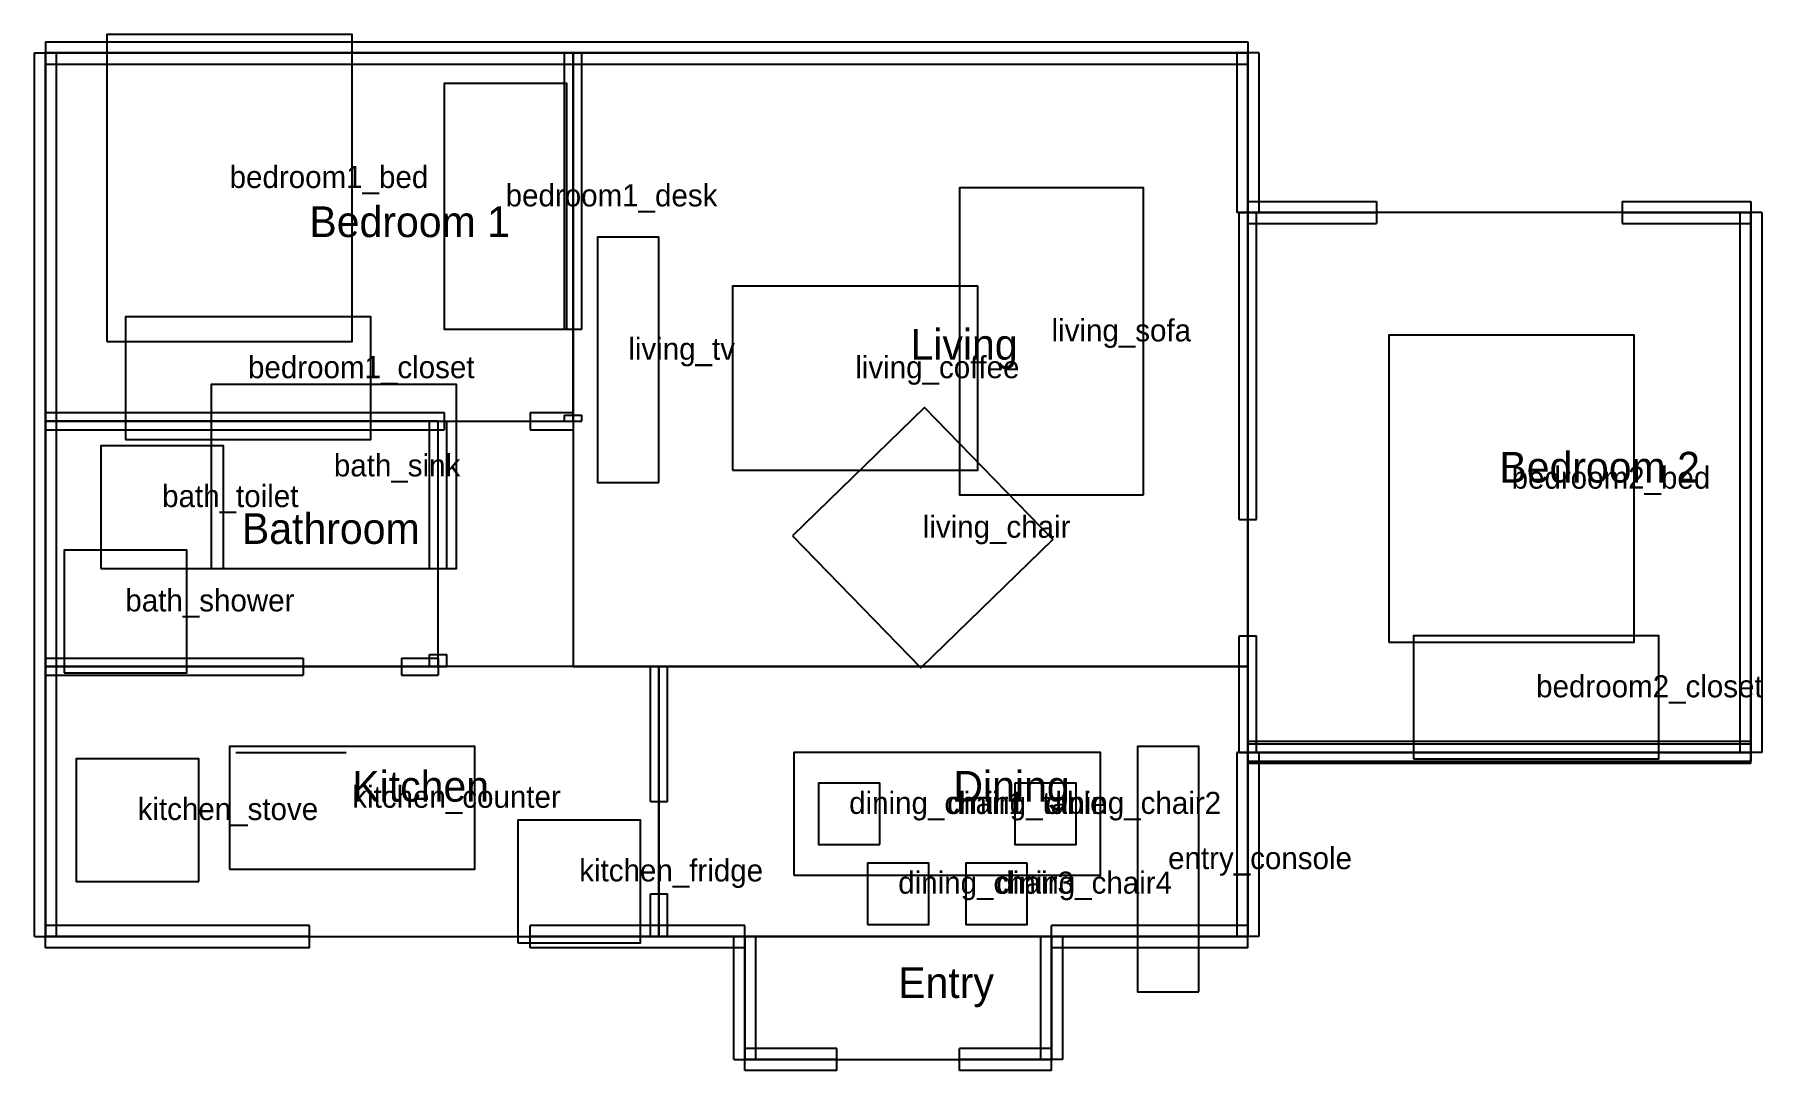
# Model space of a CAD drawing. Header units: millimetres. Extents: x -90 to 13995, y -90 to 8350.
import ezdxf

# ---------------------------------------------------------------- set-up
doc = ezdxf.new("R2010")
doc.units = ezdxf.units.MM
for name, color, linetype in [('PASCAL_DOOR', 1, 'Continuous'), ('PASCAL_ITEM_LABEL', 5, 'Continuous'), ('PASCAL_ITEM_OUTLINE', 6, 'Continuous'), ('PASCAL_WALL_EXT_CL', 8, 'Continuous'), ('PASCAL_WALL_EXT_FACE', 7, 'Continuous'), ('PASCAL_WALL_INT_CL', 9, 'Continuous'), ('PASCAL_WALL_INT_FACE', 6, 'Continuous'), ('PASCAL_WINDOW', 4, 'Continuous'), ('PASCAL_ZONE', 3, 'Continuous'), ('PASCAL_ZONE_LABEL', 2, 'Continuous')]:
    doc.layers.add(name, color=color, linetype=linetype)

msp = doc.modelspace()

# ---------------------------------------------------------------- linework, layer by layer
at = {"layer": 'PASCAL_DOOR'}
for p, q in [((2375, 5200), (3225, 5200)), ((1150, 3200), (1950, 3200)), ((1550, 2500), (2450, 2500))]:
    msp.add_line(p, q, dxfattribs=at)
at = {"layer": 'PASCAL_ITEM_OUTLINE'}
for points in [[(500, 5850), (2500, 5850), (2500, 8350), (500, 8350)], [(4250, 5950), (4250, 7950), (3250, 7950), (3250, 5950)], [(8950, 4600), (8950, 7100), (7450, 7100), (7450, 4600)], [(5000, 4700), (5000, 6700), (4500, 6700), (4500, 4700)], [(5600, 4800), (7600, 4800), (7600, 6300), (5600, 6300)], [(650, 5050), (2650, 5050), (2650, 6050), (650, 6050)], [(10950, 3400), (12950, 3400), (12950, 5900), (10950, 5900)], [(1350, 4000), (3350, 4000), (3350, 5500), (1350, 5500)], [(6089, 4265), (7135, 3189), (8211, 4235), (7165, 5311)], [(450, 4000), (1450, 4000), (1450, 5000), (450, 5000)], [(150, 3150), (1150, 3150), (1150, 4150), (150, 4150)], [(11150, 2450), (13150, 2450), (13150, 3450), (11150, 3450)], [(1500, 1550), (3500, 1550), (3500, 2550), (1500, 2550)], [(9400, 550), (9400, 2550), (8900, 2550), (8900, 550)], [(1250, 1450), (1250, 2450), (250, 2450), (250, 1450)], [(6100, 1500), (8600, 1500), (8600, 2500), (6100, 2500)], [(6800, 1750), (6800, 2250), (6300, 2250), (6300, 1750)], [(7900, 2250), (7900, 1750), (8400, 1750), (8400, 2250)], [(3850, 950), (4850, 950), (4850, 1950), (3850, 1950)], [(6700, 1100), (7200, 1100), (7200, 1600), (6700, 1600)], [(8000, 1600), (7500, 1600), (7500, 1100), (8000, 1100)]]:
    msp.add_lwpolyline(points, close=True, dxfattribs=at)
at = {"layer": 'PASCAL_WALL_EXT_CL'}
for p, q in [((0, 1000), (0, 8200)), ((0, 8200), (9800, 8200)), ((9800, 8200), (9800, 6900)), ((9800, 6900), (10850, 6900)), ((12850, 6900), (13900, 6900)), ((13900, 6900), (13900, 2500)), ((13900, 2500), (9800, 2500)), ((9800, 2500), (9800, 1000)), ((2150, 1000), (0, 1000)), ((5700, 1000), (3950, 1000)), ((5700, 0), (5700, 1000)), ((9800, 1000), (8200, 1000)), ((8200, 1000), (8200, 0)), ((6450, 0), (5700, 0)), ((8200, 0), (7450, 0))]:
    msp.add_line(p, q, dxfattribs=at)
at = {"layer": 'PASCAL_WALL_EXT_FACE'}
for p, q in [((-90, 1000), (-90, 8200)), ((-90, 8200), (90, 8200)), ((0, 8290), (9800, 8290)), ((0, 8290), (0, 8110)), ((90, 1000), (90, 8200)), ((9710, 8200), (9710, 6900)), ((9890, 8200), (9710, 8200)), ((9800, 8290), (9800, 8110)), ((9890, 8200), (9890, 6900)), ((0, 8110), (9800, 8110)), ((9800, 6990), (10850, 6990)), ((9800, 6990), (9800, 6810)), ((10850, 6990), (10850, 6810)), ((12850, 6990), (13900, 6990)), ((12850, 6990), (12850, 6810)), ((13900, 6990), (13900, 6810)), ((9890, 6900), (9710, 6900)), ((9800, 6810), (10850, 6810)), ((12850, 6810), (13900, 6810)), ((13810, 6900), (13810, 2500)), ((13990, 6900), (13810, 6900)), ((13990, 6900), (13990, 2500)), ((13900, 2590), (9800, 2590)), ((9800, 2410), (9800, 2590)), ((13900, 2410), (13900, 2590)), ((9710, 2500), (9710, 1000)), ((9890, 2500), (9710, 2500)), ((13900, 2410), (9800, 2410)), ((9890, 2500), (9890, 1000)), ((13990, 2500), (13810, 2500)), ((-90, 1000), (90, 1000)), ((2150, 1090), (0, 1090)), ((0, 910), (0, 1090)), ((2150, 910), (2150, 1090)), ((5700, 1090), (3950, 1090)), ((3950, 910), (3950, 1090)), ((5610, 0), (5610, 1000)), ((5610, 1000), (5790, 1000)), ((5700, 910), (5700, 1090)), ((5790, 0), (5790, 1000)), ((8110, 1000), (8110, 0)), ((8290, 1000), (8110, 1000)), ((9800, 1090), (8200, 1090)), ((8200, 910), (8200, 1090)), ((8290, 1000), (8290, 0)), ((9890, 1000), (9710, 1000)), ((9800, 910), (9800, 1090)), ((2150, 910), (0, 910)), ((5700, 910), (3950, 910)), ((9800, 910), (8200, 910)), ((5610, 0), (5790, 0)), ((6450, 90), (5700, 90)), ((5700, -90), (5700, 90)), ((6450, -90), (6450, 90)), ((8200, 90), (7450, 90)), ((7450, -90), (7450, 90)), ((8290, 0), (8110, 0)), ((8200, -90), (8200, 90)), ((6450, -90), (5700, -90)), ((8200, -90), (7450, -90))]:
    msp.add_line(p, q, dxfattribs=at)
at = {"layer": 'PASCAL_WALL_INT_CL'}
for p, q in [((4300, 5950), (4300, 8200)), ((9800, 4400), (9800, 6900)), ((4300, 5200), (4300, 5250)), ((0, 5200), (3250, 5200)), ((3200, 4000), (3200, 5200)), ((3950, 5200), (4300, 5200)), ((9800, 2500), (9800, 3450)), ((3200, 3200), (3200, 3300)), ((0, 3200), (2100, 3200)), ((2900, 3200), (3200, 3200)), ((5000, 2100), (5000, 3200)), ((9800, 2500), (13900, 2500)), ((5000, 1000), (5000, 1350))]:
    msp.add_line(p, q, dxfattribs=at)
at = {"layer": 'PASCAL_WALL_INT_FACE'}
for p, q in [((4230, 5950), (4230, 8200)), ((4230, 8200), (4370, 8200)), ((4370, 5950), (4370, 8200)), ((9730, 4400), (9730, 6900)), ((9730, 6900), (9870, 6900)), ((9870, 4400), (9870, 6900)), ((4230, 5950), (4370, 5950)), ((0, 5270), (3250, 5270)), ((0, 5270), (0, 5130)), ((3250, 5270), (3250, 5130)), ((3950, 5270), (4300, 5270)), ((3950, 5270), (3950, 5130)), ((4230, 5200), (4230, 5250)), ((4230, 5250), (4370, 5250)), ((4300, 5270), (4300, 5130)), ((4370, 5200), (4370, 5250)), ((0, 5130), (3250, 5130)), ((3130, 4000), (3130, 5200)), ((3130, 5200), (3270, 5200)), ((3270, 4000), (3270, 5200)), ((3950, 5130), (4300, 5130)), ((4230, 5200), (4370, 5200)), ((9730, 4400), (9870, 4400)), ((3130, 4000), (3270, 4000)), ((9730, 2500), (9730, 3450)), ((9730, 3450), (9870, 3450)), ((9870, 2500), (9870, 3450)), ((0, 3270), (2100, 3270)), ((0, 3270), (0, 3130)), ((2100, 3270), (2100, 3130)), ((2900, 3270), (3200, 3270)), ((2900, 3270), (2900, 3130)), ((3130, 3200), (3130, 3300)), ((3130, 3300), (3270, 3300)), ((3200, 3270), (3200, 3130)), ((3270, 3200), (3270, 3300)), ((0, 3130), (2100, 3130)), ((2900, 3130), (3200, 3130)), ((3130, 3200), (3270, 3200)), ((4930, 2100), (4930, 3200)), ((4930, 3200), (5070, 3200)), ((5070, 2100), (5070, 3200)), ((9800, 2570), (13900, 2570)), ((9800, 2570), (9800, 2430)), ((13900, 2570), (13900, 2430)), ((9730, 2500), (9870, 2500)), ((9800, 2430), (13900, 2430)), ((4930, 2100), (5070, 2100)), ((4930, 1000), (4930, 1350)), ((4930, 1350), (5070, 1350)), ((5070, 1000), (5070, 1350)), ((4930, 1000), (5070, 1000))]:
    msp.add_line(p, q, dxfattribs=at)
at = {"layer": 'PASCAL_WINDOW'}
for p, q in [((1150, 8200), (3150, 8200)), ((5600, 8200), (7900, 8200))]:
    msp.add_line(p, q, dxfattribs=at)
at = {"layer": 'PASCAL_ZONE'}
for points in [[(0, 5200), (4300, 5200), (4300, 8200), (0, 8200)], [(4300, 3200), (9800, 3200), (9800, 8200), (4300, 8200)], [(9800, 2500), (13900, 2500), (13900, 6900), (9800, 6900)], [(0, 3200), (3200, 3200), (3200, 5200), (0, 5200)], [(0, 1000), (5000, 1000), (5000, 3200), (0, 3200)], [(5000, 1000), (9800, 1000), (9800, 3200), (5000, 3200)], [(5700, 0), (8200, 0), (8200, 1000), (5700, 1000)]]:
    msp.add_lwpolyline(points, close=True, dxfattribs=at)

# ---------------------------------------------------------------- texts
at = {"layer": 'PASCAL_ITEM_LABEL'}
for s, p in [('bedroom1_bed', (1500, 7100)), ('bedroom1_desk', (3750, 6950)), ('living_sofa', (8200, 5850)), ('living_tv', (4750, 5700)), ('bedroom1_closet', (1650, 5550)), ('living_coffee', (6600, 5550)), ('bath_sink', (2350, 4750)), ('bedroom2_bed', (11950, 4650)), ('bath_toilet', (950, 4500)), ('living_chair', (7150, 4250)), ('bath_shower', (650, 3650)), ('bedroom2_closet', (12150, 2950)), ('kitchen_stove', (750, 1950)), ('kitchen_counter', (2500, 2050)), ('dining_chair1', (6550, 2000)), ('dining_table', (7350, 2000)), ('dining_chair2', (8150, 2000)), ('entry_console', (9150, 1550)), ('kitchen_fridge', (4350, 1450)), ('dining_chair3', (6950, 1350)), ('dining_chair4', (7750, 1350))]:
    msp.add_text(s, height=180, dxfattribs=at).set_placement(p)
at = {"layer": 'PASCAL_ZONE_LABEL'}
for s, p in [('Bedroom 1', (2150, 6700)), ('Living', (7050, 5700)), ('Bedroom 2', (11850, 4700)), ('Bathroom', (1600, 4200)), ('Kitchen', (2500, 2100)), ('Dining', (7400, 2100)), ('Entry', (6950, 500))]:
    msp.add_text(s, height=250, dxfattribs=at).set_placement(p)

doc.saveas('drawing.dxf')
